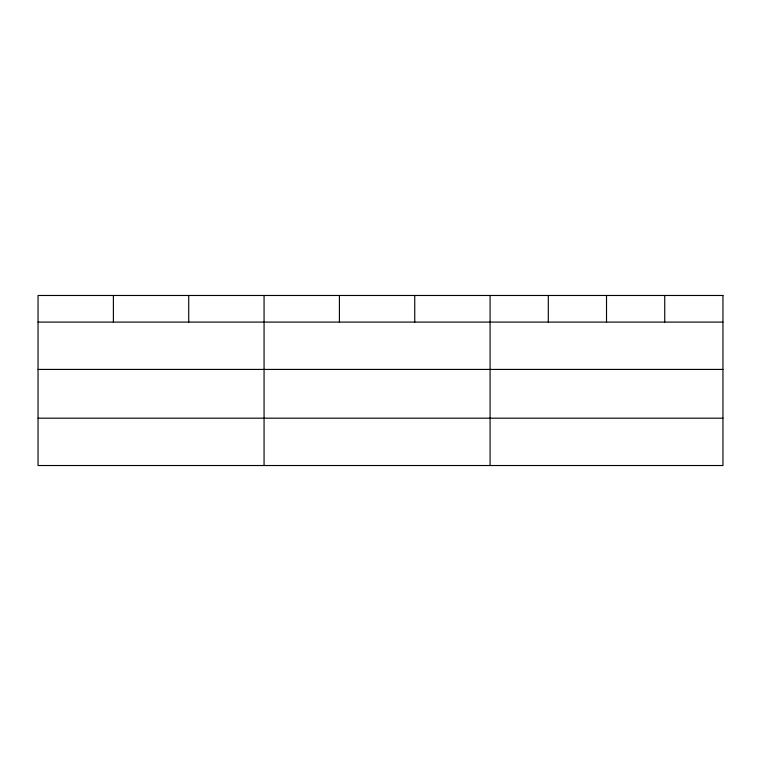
<?xml version="1.0" encoding="UTF-8"?>
<svg xmlns="http://www.w3.org/2000/svg" width="761" height="761" viewBox="0 0 761 761"><rect width="100%" height="100%" fill="white"/><g stroke="black" fill="none" stroke-linecap="round" stroke-linejoin="round"><path stroke-width="1.14" d="M38.05 322.093L722.95 322.093M38.05 369.427L722.95 369.427M38.05 418.189L722.95 418.189M664.733 295.477L664.733 322.093M606.517 295.477L606.517 322.093M548.301 295.477L548.301 322.093M490.084 295.477L490.084 465.523M414.745 295.477L414.745 322.093M339.406 295.477L339.406 322.093M264.067 295.477L264.067 465.523M188.728 295.477L188.728 322.093M113.389 295.477L113.389 322.093M722.95 295.477L38.05 295.477L38.05 465.523L722.95 465.523L722.95 295.477"/></g></svg>
